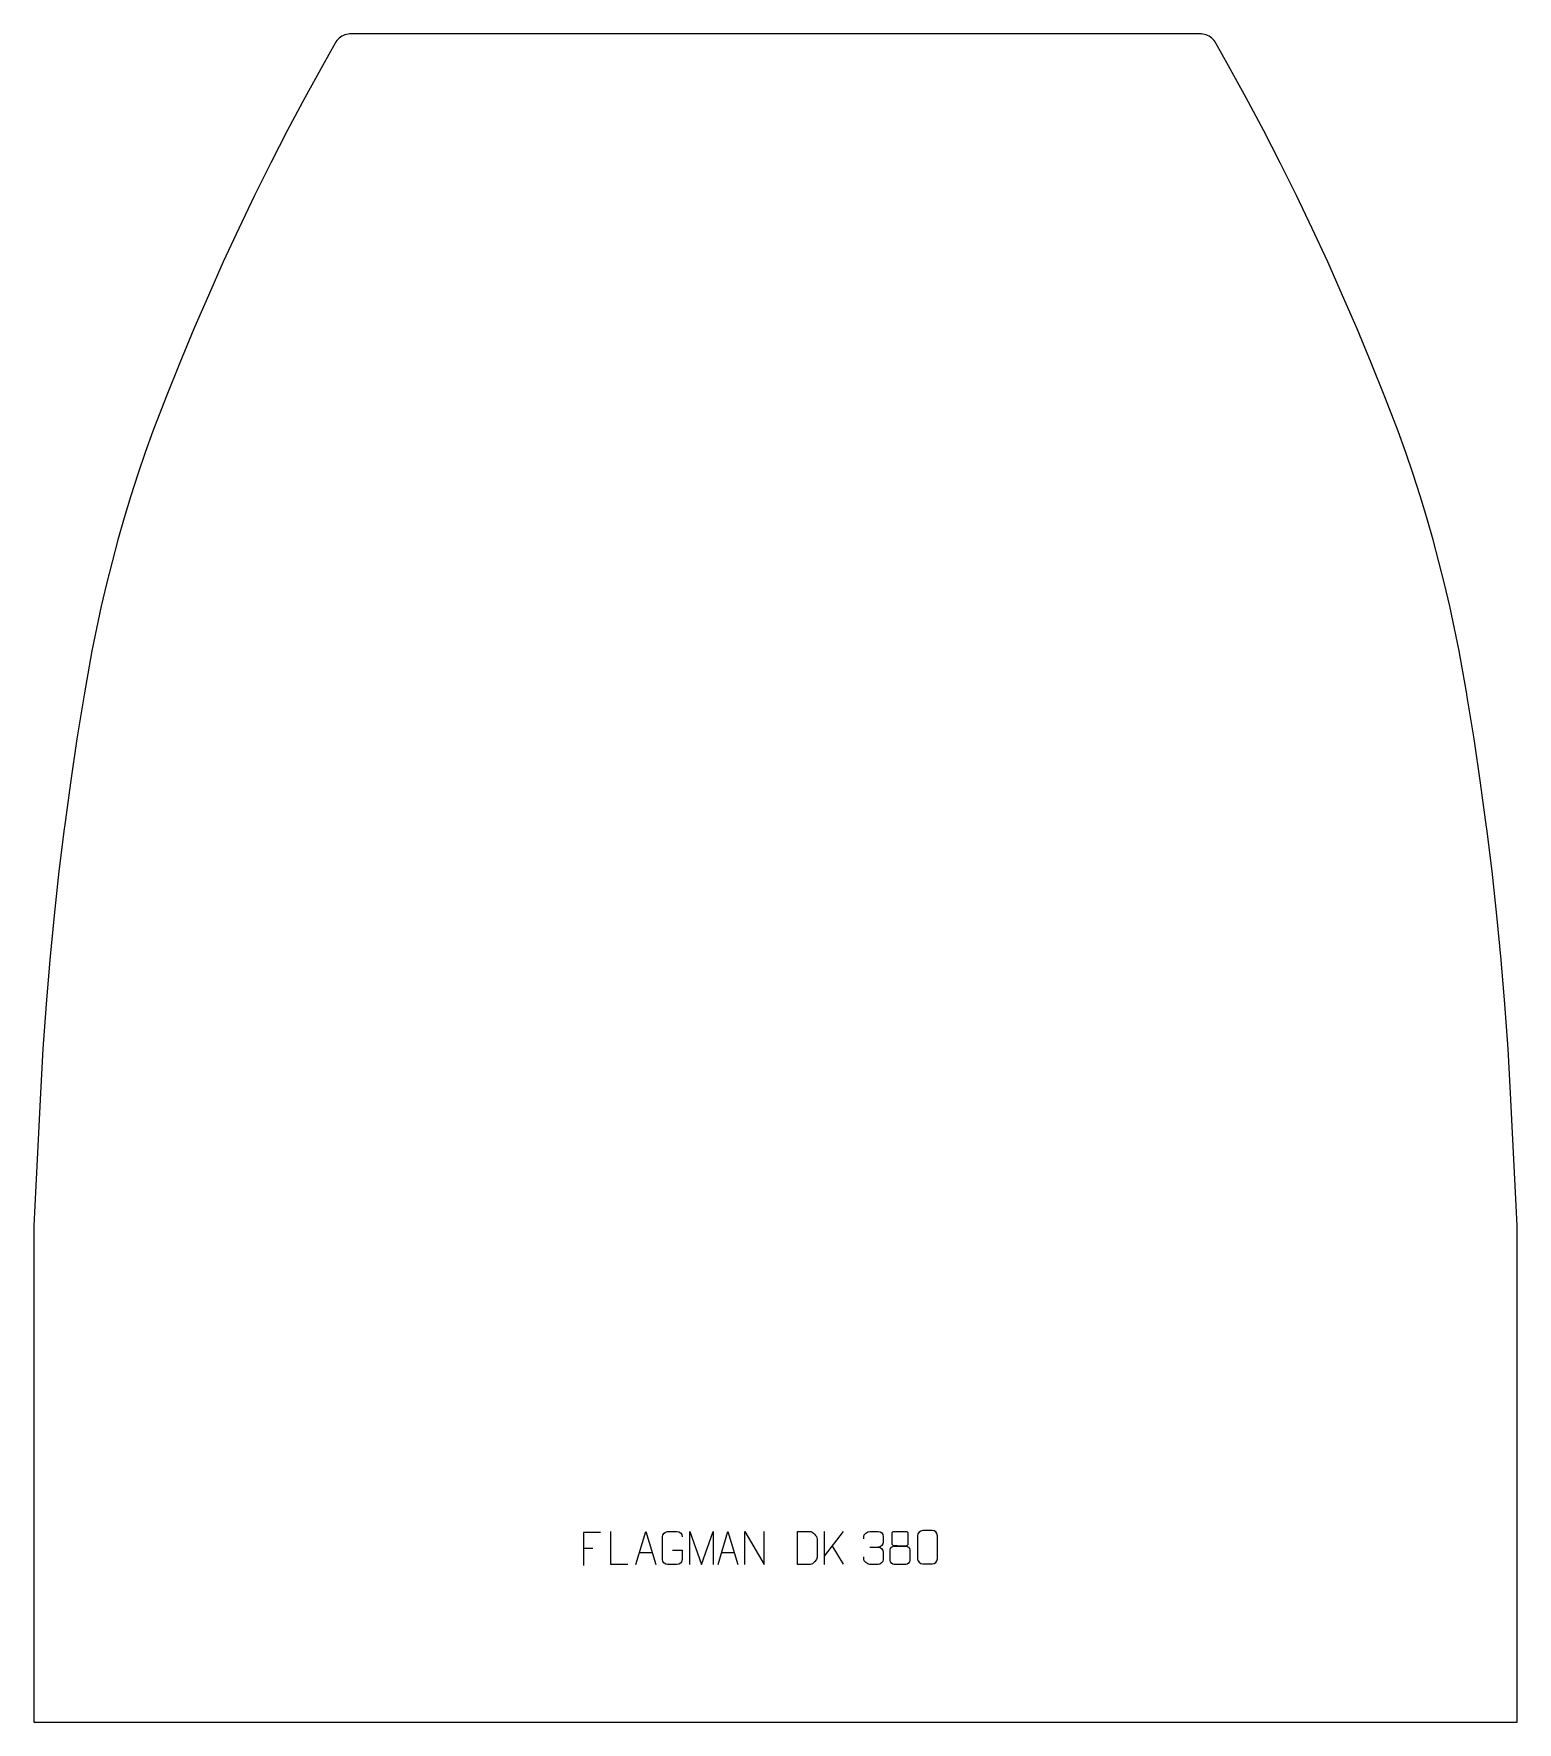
# Model space of a CAD drawing. Header units: millimetres. Extents: x -555 to 565, y 510 to 1785.
import ezdxf

# ---------------------------------------------------------------- set-up
doc = ezdxf.new("R2010")
doc.units = ezdxf.units.MM
doc.header["$MEASUREMENT"] = 0
doc.layers.add('layer 1', color=7, linetype='Continuous')

msp = doc.modelspace()

# ---------------------------------------------------------------- linework, layer by layer
at = {"layer": 'layer 1', "color": 242, "lineweight": 9}
msp.add_open_spline([(-315.7438, 1784.5911), (-315.7438, 1784.5911), (324.8083, 1784.5911), (324.8083, 1784.5911), (324.8083, 1784.5911), (324.8083, 1784.5911), (326.043, 1784.5367), (326.043, 1784.5367), (326.043, 1784.5367), (326.043, 1784.5367), (327.267, 1784.3738), (327.267, 1784.3738), (327.267, 1784.3738), (327.267, 1784.3738), (328.4724, 1784.1047), (328.4724, 1784.1047), (328.4724, 1784.1047), (328.4724, 1784.1047), (329.6508, 1783.7297), (329.6508, 1783.7297), (329.6508, 1783.7297), (329.6508, 1783.7297), (330.7898, 1783.2536), (330.7898, 1783.2536), (330.7898, 1783.2536), (330.7898, 1783.2536), (331.8817, 1782.6788), (331.8817, 1782.6788), (331.8817, 1782.6788), (331.8817, 1782.6788), (332.9212, 1782.0087), (332.9212, 1782.0087), (332.9212, 1782.0087), (332.9212, 1782.0087), (333.8958, 1781.2529), (333.8958, 1781.2529), (333.8958, 1781.2529), (333.8958, 1781.2529), (334.8013, 1780.4118), (334.8013, 1780.4118), (334.8013, 1780.4118), (334.8013, 1780.4118), (335.6289, 1779.4949), (335.6289, 1779.4949), (335.6289, 1779.4949), (335.6289, 1779.4949), (336.3728, 1778.5096), (336.3728, 1778.5096), (336.3728, 1778.5096), (336.3728, 1778.5096), (337.0274, 1777.462), (337.0274, 1777.462), (337.0274, 1777.462), (337.0274, 1777.462), (346.6118, 1760.499), (346.6118, 1760.499), (346.6118, 1760.499), (346.6118, 1760.499), (359.9021, 1736.2276), (359.9021, 1736.2276), (359.9021, 1736.2276), (359.9021, 1736.2276), (372.867, 1711.7814), (372.867, 1711.7814), (372.867, 1711.7814), (372.867, 1711.7814), (385.5028, 1687.1621), (385.5028, 1687.1621), (385.5028, 1687.1621), (385.5028, 1687.1621), (397.8083, 1662.3783), (397.8083, 1662.3783), (397.8083, 1662.3783), (397.8083, 1662.3783), (409.7832, 1637.4299), (409.7832, 1637.4299), (409.7832, 1637.4299), (409.7832, 1637.4299), (421.4222, 1612.3262), (421.4222, 1612.3262), (421.4222, 1612.3262), (421.4222, 1612.3262), (432.7257, 1587.0678), (432.7257, 1587.0678), (432.7257, 1587.0678), (432.7257, 1587.0678), (443.6899, 1561.6603), (443.6899, 1561.6603), (443.6899, 1561.6603), (443.6899, 1561.6603), (454.3134, 1536.1082), (454.3134, 1536.1082), (454.3134, 1536.1082), (454.3134, 1536.1082), (464.5962, 1510.4177), (464.5962, 1510.4177), (464.5962, 1510.4177), (464.5962, 1510.4177), (474.5329, 1484.5911), (474.5329, 1484.5911), (474.5329, 1484.5911), (474.5329, 1484.5911), (480.3466, 1468.351), (480.3466, 1468.351), (480.3466, 1468.351), (480.3466, 1468.351), (485.8974, 1452.0171), (485.8974, 1452.0171), (485.8974, 1452.0171), (485.8974, 1452.0171), (491.1835, 1435.5972), (491.1835, 1435.5972), (491.1835, 1435.5972), (491.1835, 1435.5972), (496.2071, 1419.0937), (496.2071, 1419.0937), (496.2071, 1419.0937), (496.2071, 1419.0937), (500.9611, 1402.5109), (500.9611, 1402.5109), (500.9611, 1402.5109), (500.9611, 1402.5109), (505.4489, 1385.8535), (505.4489, 1385.8535), (505.4489, 1385.8535), (505.4489, 1385.8535), (509.669, 1369.1265), (509.669, 1369.1265), (509.669, 1369.1265), (509.669, 1369.1265), (513.6156, 1352.3332), (513.6156, 1352.3332), (513.6156, 1352.3332), (513.6156, 1352.3332), (517.2931, 1335.4788), (517.2931, 1335.4788), (517.2931, 1335.4788), (517.2931, 1335.4788), (520.699, 1318.5688), (520.699, 1318.5688), (520.699, 1318.5688), (520.699, 1318.5688), (521.7352, 1312.9553), (521.7352, 1312.9553), (521.7352, 1312.9553), (521.7352, 1312.9553), (526.4315, 1286.1288), (526.4315, 1286.1288), (526.4315, 1286.1288), (526.4315, 1286.1288), (526.557, 1285.4113), (526.557, 1285.4113), (526.557, 1285.4113), (526.557, 1285.4113), (531.9333, 1252.2014), (531.9333, 1252.2014), (531.9333, 1252.2014), (531.9333, 1252.2014), (536.882, 1218.9238), (536.882, 1218.9238), (536.882, 1218.9238), (536.882, 1218.9238), (541.4053, 1185.5866), (541.4053, 1185.5866), (541.4053, 1185.5866), (541.4053, 1185.5866), (541.5327, 1184.5917), (541.5327, 1184.5917), (541.5327, 1184.5917), (541.5327, 1184.5917), (541.5615, 1184.3048), (541.5615, 1184.3048), (541.5615, 1184.3048), (541.5615, 1184.3048), (545.5, 1152.1922), (545.5, 1152.1922), (545.5, 1152.1922), (545.5, 1152.1922), (549.1655, 1118.7497), (549.1655, 1118.7497), (549.1655, 1118.7497), (549.1655, 1118.7497), (552.4018, 1085.2635), (552.4018, 1085.2635), (552.4018, 1085.2635), (552.4018, 1085.2635), (555.2094, 1051.7364), (555.2094, 1051.7364), (555.2094, 1051.7364), (555.2094, 1051.7364), (557.5864, 1018.1791), (557.5864, 1018.1791), (557.5864, 1018.1791), (557.5864, 1018.1791), (559.5328, 984.591), (559.5328, 984.591), (559.5328, 984.591), (559.5328, 984.591), (564.5329, 884.5919), (564.5329, 884.5919), (564.5329, 884.5919), (564.5329, 884.5919), (564.5329, 509.5917), (564.5329, 509.5917), (564.5329, 509.5917), (564.5329, 509.5917), (-555.4659, 509.5917), (-555.4659, 509.5917), (-555.4659, 509.5917), (-555.4659, 509.5917), (-555.4659, 884.5919), (-555.4659, 884.5919), (-555.4659, 884.5919), (-555.4659, 884.5919), (-550.4663, 984.591), (-550.4663, 984.591), (-550.4663, 984.591), (-550.4663, 984.591), (-548.5199, 1018.1791), (-548.5199, 1018.1791), (-548.5199, 1018.1791), (-548.5199, 1018.1791), (-546.1429, 1051.7364), (-546.1429, 1051.7364), (-546.1429, 1051.7364), (-546.1429, 1051.7364), (-543.3353, 1085.2635), (-543.3353, 1085.2635), (-543.3353, 1085.2635), (-543.3353, 1085.2635), (-540.099, 1118.7497), (-540.099, 1118.7497), (-540.099, 1118.7497), (-540.099, 1118.7497), (-536.4335, 1152.1922), (-536.4335, 1152.1922), (-536.4335, 1152.1922), (-536.4335, 1152.1922), (-532.4951, 1184.3048), (-532.4951, 1184.3048), (-532.4951, 1184.3048), (-532.4951, 1184.3048), (-532.4663, 1184.5917), (-532.4663, 1184.5917), (-532.4663, 1184.5917), (-532.4663, 1184.5917), (-532.3389, 1185.5866), (-532.3389, 1185.5866), (-532.3389, 1185.5866), (-532.3389, 1185.5866), (-527.8156, 1218.9238), (-527.8156, 1218.9238), (-527.8156, 1218.9238), (-527.8156, 1218.9238), (-522.8664, 1252.2014), (-522.8664, 1252.2014), (-522.8664, 1252.2014), (-522.8664, 1252.2014), (-517.4905, 1285.4113), (-517.4905, 1285.4113), (-517.4905, 1285.4113), (-517.4905, 1285.4113), (-512.6687, 1312.9553), (-512.6687, 1312.9553), (-512.6687, 1312.9553), (-512.6687, 1312.9553), (-511.6326, 1318.5688), (-511.6326, 1318.5688), (-511.6326, 1318.5688), (-511.6326, 1318.5688), (-508.2266, 1335.4788), (-508.2266, 1335.4788), (-508.2266, 1335.4788), (-508.2266, 1335.4788), (-504.5491, 1352.3332), (-504.5491, 1352.3332), (-504.5491, 1352.3332), (-504.5491, 1352.3332), (-500.6025, 1369.1265), (-500.6025, 1369.1265), (-500.6025, 1369.1265), (-500.6025, 1369.1265), (-496.3839, 1385.8535), (-496.3839, 1385.8535), (-496.3839, 1385.8535), (-496.3839, 1385.8535), (-491.8961, 1402.5109), (-491.8961, 1402.5109), (-491.8961, 1402.5109), (-491.8961, 1402.5109), (-487.1407, 1419.0937), (-487.1407, 1419.0937), (-487.1407, 1419.0937), (-487.1407, 1419.0937), (-482.119, 1435.5972), (-482.119, 1435.5972), (-482.119, 1435.5972), (-482.119, 1435.5972), (-476.831, 1452.0171), (-476.831, 1452.0171), (-476.831, 1452.0171), (-476.831, 1452.0171), (-471.2802, 1468.351), (-471.2802, 1468.351), (-471.2802, 1468.351), (-471.2802, 1468.351), (-465.4665, 1484.5911), (-465.4665, 1484.5911), (-465.4665, 1484.5911), (-465.4665, 1484.5911), (-455.5297, 1510.4177), (-455.5297, 1510.4177), (-455.5297, 1510.4177), (-455.5297, 1510.4177), (-445.247, 1536.1082), (-445.247, 1536.1082), (-445.247, 1536.1082), (-445.247, 1536.1082), (-434.6235, 1561.6603), (-434.6235, 1561.6603), (-434.6235, 1561.6603), (-434.6235, 1561.6603), (-423.6588, 1587.0678), (-423.6588, 1587.0678), (-423.6588, 1587.0678), (-423.6588, 1587.0678), (-412.3558, 1612.3262), (-412.3558, 1612.3262), (-412.3558, 1612.3262), (-412.3558, 1612.3262), (-400.7168, 1637.4299), (-400.7168, 1637.4299), (-400.7168, 1637.4299), (-400.7168, 1637.4299), (-388.7419, 1662.3783), (-388.7419, 1662.3783), (-388.7419, 1662.3783), (-388.7419, 1662.3783), (-376.4363, 1687.1621), (-376.4363, 1687.1621), (-376.4363, 1687.1621), (-376.4363, 1687.1621), (-363.8006, 1711.7814), (-363.8006, 1711.7814), (-363.8006, 1711.7814), (-363.8006, 1711.7814), (-350.8357, 1736.2276), (-350.8357, 1736.2276), (-350.8357, 1736.2276), (-350.8357, 1736.2276), (-337.5454, 1760.499), (-337.5454, 1760.499), (-337.5454, 1760.499), (-337.5454, 1760.499), (-327.9609, 1777.462), (-327.9609, 1777.462), (-327.9609, 1777.462), (-327.9609, 1777.462), (-327.3064, 1778.5096), (-327.3064, 1778.5096), (-327.3064, 1778.5096), (-327.3064, 1778.5096), (-326.5624, 1779.4949), (-326.5624, 1779.4949), (-326.5624, 1779.4949), (-326.5624, 1779.4949), (-325.7348, 1780.4118), (-325.7348, 1780.4118), (-325.7348, 1780.4118), (-325.7348, 1780.4118), (-324.8313, 1781.2529), (-324.8313, 1781.2529), (-324.8313, 1781.2529), (-324.8313, 1781.2529), (-323.8548, 1782.0087), (-323.8548, 1782.0087), (-323.8548, 1782.0087), (-323.8548, 1782.0087), (-322.8172, 1782.6788), (-322.8172, 1782.6788), (-322.8172, 1782.6788), (-322.8172, 1782.6788), (-321.7233, 1783.2536), (-321.7233, 1783.2536), (-321.7233, 1783.2536), (-321.7233, 1783.2536), (-320.5843, 1783.7297), (-320.5843, 1783.7297), (-320.5843, 1783.7297), (-320.5843, 1783.7297), (-319.4074, 1784.1047), (-319.4074, 1784.1047), (-319.4074, 1784.1047), (-319.4074, 1784.1047), (-318.2006, 1784.3738), (-318.2006, 1784.3738), (-318.2006, 1784.3738), (-318.2006, 1784.3738), (-316.9765, 1784.5367), (-316.9765, 1784.5367), (-316.9765, 1784.5367), (-316.9765, 1784.5367), (-315.7438, 1784.5911), (-315.7438, 1784.5911)], degree=3, knots=[0, 0, 0, 0, 0.009803922, 0.009803922, 0.009803922, 0.009803922, 0.019607843, 0.019607843, 0.019607843, 0.019607843, 0.029411765, 0.029411765, 0.029411765, 0.029411765, 0.039215686, 0.039215686, 0.039215686, 0.039215686, 0.049019608, 0.049019608, 0.049019608, 0.049019608, 0.058823529, 0.058823529, 0.058823529, 0.058823529, 0.068627451, 0.068627451, 0.068627451, 0.068627451, 0.078431373, 0.078431373, 0.078431373, 0.078431373, 0.088235294, 0.088235294, 0.088235294, 0.088235294, 0.098039216, 0.098039216, 0.098039216, 0.098039216, 0.107843137, 0.107843137, 0.107843137, 0.107843137, 0.117647059, 0.117647059, 0.117647059, 0.117647059, 0.12745098, 0.12745098, 0.12745098, 0.12745098, 0.137254902, 0.137254902, 0.137254902, 0.137254902, 0.147058824, 0.147058824, 0.147058824, 0.147058824, 0.156862745, 0.156862745, 0.156862745, 0.156862745, 0.166666667, 0.166666667, 0.166666667, 0.166666667, 0.176470588, 0.176470588, 0.176470588, 0.176470588, 0.18627451, 0.18627451, 0.18627451, 0.18627451, 0.196078431, 0.196078431, 0.196078431, 0.196078431, 0.205882353, 0.205882353, 0.205882353, 0.205882353, 0.215686275, 0.215686275, 0.215686275, 0.215686275, 0.225490196, 0.225490196, 0.225490196, 0.225490196, 0.235294118, 0.235294118, 0.235294118, 0.235294118, 0.245098039, 0.245098039, 0.245098039, 0.245098039, 0.254901961, 0.254901961, 0.254901961, 0.254901961, 0.264705882, 0.264705882, 0.264705882, 0.264705882, 0.274509804, 0.274509804, 0.274509804, 0.274509804, 0.284313725, 0.284313725, 0.284313725, 0.284313725, 0.294117647, 0.294117647, 0.294117647, 0.294117647, 0.303921569, 0.303921569, 0.303921569, 0.303921569, 0.31372549, 0.31372549, 0.31372549, 0.31372549, 0.323529412, 0.323529412, 0.323529412, 0.323529412, 0.333333333, 0.333333333, 0.333333333, 0.333333333, 0.343137255, 0.343137255, 0.343137255, 0.343137255, 0.352941176, 0.352941176, 0.352941176, 0.352941176, 0.362745098, 0.362745098, 0.362745098, 0.362745098, 0.37254902, 0.37254902, 0.37254902, 0.37254902, 0.382352941, 0.382352941, 0.382352941, 0.382352941, 0.392156863, 0.392156863, 0.392156863, 0.392156863, 0.401960784, 0.401960784, 0.401960784, 0.401960784, 0.411764706, 0.411764706, 0.411764706, 0.411764706, 0.421568627, 0.421568627, 0.421568627, 0.421568627, 0.431372549, 0.431372549, 0.431372549, 0.431372549, 0.441176471, 0.441176471, 0.441176471, 0.441176471, 0.450980392, 0.450980392, 0.450980392, 0.450980392, 0.460784314, 0.460784314, 0.460784314, 0.460784314, 0.470588235, 0.470588235, 0.470588235, 0.470588235, 0.480392157, 0.480392157, 0.480392157, 0.480392157, 0.490196078, 0.490196078, 0.490196078, 0.490196078, 0.5, 0.5, 0.5, 0.5, 0.509803922, 0.509803922, 0.509803922, 0.509803922, 0.519607843, 0.519607843, 0.519607843, 0.519607843, 0.529411765, 0.529411765, 0.529411765, 0.529411765, 0.539215686, 0.539215686, 0.539215686, 0.539215686, 0.549019608, 0.549019608, 0.549019608, 0.549019608, 0.558823529, 0.558823529, 0.558823529, 0.558823529, 0.568627451, 0.568627451, 0.568627451, 0.568627451, 0.578431373, 0.578431373, 0.578431373, 0.578431373, 0.588235294, 0.588235294, 0.588235294, 0.588235294, 0.598039216, 0.598039216, 0.598039216, 0.598039216, 0.607843137, 0.607843137, 0.607843137, 0.607843137, 0.617647059, 0.617647059, 0.617647059, 0.617647059, 0.62745098, 0.62745098, 0.62745098, 0.62745098, 0.637254902, 0.637254902, 0.637254902, 0.637254902, 0.647058824, 0.647058824, 0.647058824, 0.647058824, 0.656862745, 0.656862745, 0.656862745, 0.656862745, 0.666666667, 0.666666667, 0.666666667, 0.666666667, 0.676470588, 0.676470588, 0.676470588, 0.676470588, 0.68627451, 0.68627451, 0.68627451, 0.68627451, 0.696078431, 0.696078431, 0.696078431, 0.696078431, 0.705882353, 0.705882353, 0.705882353, 0.705882353, 0.715686275, 0.715686275, 0.715686275, 0.715686275, 0.725490196, 0.725490196, 0.725490196, 0.725490196, 0.735294118, 0.735294118, 0.735294118, 0.735294118, 0.745098039, 0.745098039, 0.745098039, 0.745098039, 0.754901961, 0.754901961, 0.754901961, 0.754901961, 0.764705882, 0.764705882, 0.764705882, 0.764705882, 0.774509804, 0.774509804, 0.774509804, 0.774509804, 0.784313725, 0.784313725, 0.784313725, 0.784313725, 0.794117647, 0.794117647, 0.794117647, 0.794117647, 0.803921569, 0.803921569, 0.803921569, 0.803921569, 0.81372549, 0.81372549, 0.81372549, 0.81372549, 0.823529412, 0.823529412, 0.823529412, 0.823529412, 0.833333333, 0.833333333, 0.833333333, 0.833333333, 0.843137255, 0.843137255, 0.843137255, 0.843137255, 0.852941176, 0.852941176, 0.852941176, 0.852941176, 0.862745098, 0.862745098, 0.862745098, 0.862745098, 0.87254902, 0.87254902, 0.87254902, 0.87254902, 0.882352941, 0.882352941, 0.882352941, 0.882352941, 0.892156863, 0.892156863, 0.892156863, 0.892156863, 0.901960784, 0.901960784, 0.901960784, 0.901960784, 0.911764706, 0.911764706, 0.911764706, 0.911764706, 0.921568627, 0.921568627, 0.921568627, 0.921568627, 0.931372549, 0.931372549, 0.931372549, 0.931372549, 0.941176471, 0.941176471, 0.941176471, 0.941176471, 0.950980392, 0.950980392, 0.950980392, 0.950980392, 0.960784314, 0.960784314, 0.960784314, 0.960784314, 0.970588235, 0.970588235, 0.970588235, 0.970588235, 0.980392157, 0.980392157, 0.980392157, 0.980392157, 1, 1, 1, 1], dxfattribs=at)
at = {"layer": 'layer 1', "color": 250, "lineweight": 9}
for points, knots in [([(-127.6634, 652.9355), (-127.6634, 652.9355), (-140.5374, 652.9355), (-140.5374, 652.9355), (-140.5374, 652.9355), (-140.5374, 652.9355), (-140.5374, 627.9819), (-140.5374, 627.9819)], [0, 0, 0, 0, 0.333333333, 0.333333333, 0.333333333, 0.333333333, 1, 1, 1, 1]), ([(-106.8947, 628.579), (-106.8947, 628.579), (-119.8438, 628.579), (-119.8438, 628.579), (-119.8438, 628.579), (-119.8438, 628.579), (-119.8438, 653.5326), (-119.8438, 653.5326)], [0, 0, 0, 0, 0.333333333, 0.333333333, 0.333333333, 0.333333333, 1, 1, 1, 1]), ([(-100.8397, 628.5791), (-100.8397, 628.5791), (-93.4687, 653.5326), (-93.4687, 653.5326), (-93.4687, 653.5326), (-93.4687, 653.5326), (-85.8988, 628.5791), (-85.8988, 628.5791)], [0, 0, 0, 0, 0.333333333, 0.333333333, 0.333333333, 0.333333333, 1, 1, 1, 1]), ([(-73.1143, 639.5648), (-73.1143, 639.5648), (-65.9462, 639.5648), (-65.9462, 639.5648), (-65.9462, 639.5648), (-65.9462, 639.5648), (-65.9462, 632.3967), (-65.9462, 632.3967), (-65.9462, 632.3967), (-66.0859, 630.0733), (-67.7631, 628.5937), (-69.9109, 628.5829), (-69.9109, 628.5829), (-72.2427, 628.5833), (-74.5747, 628.5833), (-76.9062, 628.5829), (-76.9062, 628.5829), (-78.8311, 628.4775), (-80.8033, 630.362), (-80.7921, 632.3793), (-80.7921, 632.3793), (-80.7917, 638.1494), (-80.7917, 643.9191), (-80.7921, 649.6884), (-80.7921, 649.6884), (-80.7879, 651.8265), (-79.0411, 653.5457), (-76.8888, 653.5323), (-76.8888, 653.5323), (-74.5631, 653.5323), (-72.237, 653.5323), (-69.9109, 653.5323), (-69.9109, 653.5323), (-67.9642, 653.5677), (-65.9728, 652.0762), (-65.9462, 649.6385)], [0, 0, 0, 0, 0.1, 0.1, 0.1, 0.1, 0.2, 0.2, 0.2, 0.2, 0.3, 0.3, 0.3, 0.3, 0.4, 0.4, 0.4, 0.4, 0.5, 0.5, 0.5, 0.5, 0.6, 0.6, 0.6, 0.6, 0.7, 0.7, 0.7, 0.7, 0.8, 0.8, 0.8, 0.8, 1, 1, 1, 1]), ([(-60.2117, 628.5769), (-60.2117, 628.5769), (-60.2117, 653.5348), (-60.2117, 653.5348), (-60.2117, 653.5348), (-60.2117, 653.5348), (-51.2866, 628.5769), (-51.2866, 628.5769), (-51.2866, 628.5769), (-51.2866, 628.5769), (-42.5267, 653.5343), (-42.5267, 653.5343), (-42.5267, 653.5343), (-42.5267, 653.5343), (-42.5267, 628.5769), (-42.5267, 628.5769)], [0, 0, 0, 0, 0.2, 0.2, 0.2, 0.2, 0.4, 0.4, 0.4, 0.4, 0.6, 0.6, 0.6, 0.6, 1, 1, 1, 1]), ([(-38.8397, 628.5791), (-38.8397, 628.5791), (-31.4687, 653.5326), (-31.4687, 653.5326), (-31.4687, 653.5326), (-31.4687, 653.5326), (-23.8988, 628.5791), (-23.8988, 628.5791)], [0, 0, 0, 0, 0.333333333, 0.333333333, 0.333333333, 0.333333333, 1, 1, 1, 1]), ([(-18.6967, 628.5791), (-18.6967, 628.5791), (-18.6967, 653.5326), (-18.6967, 653.5326), (-18.6967, 653.5326), (-18.6967, 653.5326), (-4.0419, 628.5791), (-4.0419, 628.5791), (-4.0419, 628.5791), (-4.0419, 628.5791), (-4.0419, 653.5326), (-4.0419, 653.5326)], [0, 0, 0, 0, 0.25, 0.25, 0.25, 0.25, 0.5, 0.5, 0.5, 0.5, 1, 1, 1, 1]), ([(21.1125, 628.7717), (23.4443, 628.7721), (28.3945, 628.7481), (30.726, 628.7478), (30.726, 628.7478), (32.651, 628.6424), (35.9696, 632.184), (35.9584, 634.2013), (35.9584, 634.2013), (35.958, 639.9714), (35.958, 642.1411), (35.9584, 647.9104), (35.9584, 647.9104), (35.9541, 650.0485), (32.5796, 653.7086), (30.4272, 653.6951), (30.4272, 653.6951), (28.1015, 653.6951), (23.3772, 653.6951), (21.0511, 653.6951), (21.0511, 653.6951), (21.0515, 647.9482), (21.1128, 634.519), (21.1125, 628.7717)], [0, 0, 0, 0, 0.142857143, 0.142857143, 0.142857143, 0.142857143, 0.285714286, 0.285714286, 0.285714286, 0.285714286, 0.428571429, 0.428571429, 0.428571429, 0.428571429, 0.571428571, 0.571428571, 0.571428571, 0.571428571, 0.714285714, 0.714285714, 0.714285714, 0.714285714, 1, 1, 1, 1]), ([(71.1401, 648.0128), (71.1401, 648.0128), (71.1401, 649.87), (71.1401, 649.87), (71.1401, 649.87), (71.1258, 651.6119), (73.7903, 653.73), (75.8494, 653.7073), (75.8494, 653.7073), (77.9135, 653.7073), (79.9775, 653.7073), (82.0412, 653.7073), (82.0412, 653.7073), (84.2357, 653.7161), (85.834, 651.8693), (85.8784, 649.9572), (85.8784, 649.9572), (85.878, 648.5221), (85.878, 647.087), (85.8784, 645.6515), (85.8784, 645.6515), (85.8298, 643.998), (84.2272, 641.768), (82.0289, 641.778), (82.0289, 641.778), (84.2326, 641.7668), (85.8406, 639.9636), (85.8946, 637.9041), (85.8946, 637.9041), (85.8942, 636.1194), (85.8942, 634.3347), (85.8946, 632.5496), (85.8946, 632.5496), (85.9047, 630.4882), (83.8498, 628.7251), (82.0289, 628.7332), (82.0289, 628.7332), (79.9636, 628.7335), (77.8984, 628.7335), (75.8328, 628.7332), (75.8328, 628.7332), (73.6642, 628.7447), (71.1332, 631.1449), (71.1146, 632.6067), (71.1146, 632.6067), (71.1146, 632.6067), (71.1146, 634.5153), (71.1146, 634.5153)], [0, 0, 0, 0, 0.076923077, 0.076923077, 0.076923077, 0.076923077, 0.153846154, 0.153846154, 0.153846154, 0.153846154, 0.230769231, 0.230769231, 0.230769231, 0.230769231, 0.307692308, 0.307692308, 0.307692308, 0.307692308, 0.384615385, 0.384615385, 0.384615385, 0.384615385, 0.461538462, 0.461538462, 0.461538462, 0.461538462, 0.538461538, 0.538461538, 0.538461538, 0.538461538, 0.615384615, 0.615384615, 0.615384615, 0.615384615, 0.692307692, 0.692307692, 0.692307692, 0.692307692, 0.769230769, 0.769230769, 0.769230769, 0.769230769, 0.846153846, 0.846153846, 0.846153846, 0.846153846, 1, 1, 1, 1]), ([(92.5512, 652.2312), (92.5512, 650.0182), (92.5512, 646.3359), (92.5512, 644.1226), (92.5512, 644.1226), (92.5662, 643.6152), (93.3736, 642.6838), (94.0737, 642.685), (94.0737, 642.685), (97.0436, 642.6852), (100.0138, 642.6003), (102.9842, 642.6), (102.9842, 642.6), (103.7813, 642.6042), (104.502, 643.3945), (104.4994, 644.1152), (104.4994, 644.1152), (104.4991, 646.3312), (104.4991, 650.0159), (104.4994, 652.2312), (104.4994, 652.2312), (104.4809, 652.942), (103.8695, 653.7024), (103.0356, 653.695), (103.0356, 653.695), (100.0185, 653.6947), (97.0016, 653.6947), (93.985, 653.695), (93.985, 653.695), (93.3586, 653.7026), (92.5345, 652.9916), (92.5512, 652.2312)], [0, 0, 0, 0, 0.111111111, 0.111111111, 0.111111111, 0.111111111, 0.222222222, 0.222222222, 0.222222222, 0.222222222, 0.333333333, 0.333333333, 0.333333333, 0.333333333, 0.444444444, 0.444444444, 0.444444444, 0.444444444, 0.555555556, 0.555555556, 0.555555556, 0.555555556, 0.666666667, 0.666666667, 0.666666667, 0.666666667, 0.777777778, 0.777777778, 0.777777778, 0.777777778, 1, 1, 1, 1]), ([(115.6953, 654.2669), (118.0614, 654.2669), (120.4279, 654.2669), (122.7944, 654.2669), (122.7944, 654.2669), (124.7749, 654.3025), (126.8009, 652.8082), (126.828, 650.3661), (126.828, 650.3661), (126.8276, 644.6087), (126.8276, 638.8509), (126.828, 633.0927), (126.828, 633.0927), (126.6859, 630.7651), (124.9795, 629.2828), (122.7944, 629.272), (122.7944, 629.272), (120.422, 629.2724), (118.0496, 629.2724), (115.6776, 629.272), (115.6776, 629.272), (113.7191, 629.1664), (111.7127, 631.0543), (111.7241, 633.0753), (111.7241, 633.0753), (111.7245, 638.8559), (111.7245, 644.6362), (111.7241, 650.416), (111.7241, 650.416), (111.7284, 652.558), (113.5055, 654.2805), (115.6953, 654.2669)], [0, 0, 0, 0, 0.111111111, 0.111111111, 0.111111111, 0.111111111, 0.222222222, 0.222222222, 0.222222222, 0.222222222, 0.333333333, 0.333333333, 0.333333333, 0.333333333, 0.444444444, 0.444444444, 0.444444444, 0.444444444, 0.555555556, 0.555555556, 0.555555556, 0.555555556, 0.666666667, 0.666666667, 0.666666667, 0.666666667, 0.777777778, 0.777777778, 0.777777778, 0.777777778, 1, 1, 1, 1]), ([(91.0924, 639.713), (91.0924, 636.5422), (91.0924, 634.8401), (91.0924, 631.6687), (91.0924, 631.6687), (91.0839, 630.4468), (92.7818, 628.7541), (94.0344, 628.7456), (94.0344, 628.7456), (97.0175, 628.7459), (100.0008, 628.7459), (102.9842, 628.7456), (102.9842, 628.7456), (104.3075, 628.7573), (105.9279, 630.3789), (105.9168, 631.6781), (105.9168, 631.6781), (105.9165, 634.8463), (105.9165, 636.5451), (105.9168, 639.713), (105.9168, 639.713), (105.8471, 641.0934), (104.2693, 642.672), (102.9639, 642.6659), (102.9639, 642.6659), (99.9873, 642.6656), (97.0107, 642.6656), (94.0344, 642.6659), (94.0344, 642.6659), (92.9549, 642.6723), (91.1086, 641.0934), (91.0924, 639.713)], [0, 0, 0, 0, 0.111111111, 0.111111111, 0.111111111, 0.111111111, 0.222222222, 0.222222222, 0.222222222, 0.222222222, 0.333333333, 0.333333333, 0.333333333, 0.333333333, 0.444444444, 0.444444444, 0.444444444, 0.444444444, 0.555555556, 0.555555556, 0.555555556, 0.555555556, 0.666666667, 0.666666667, 0.666666667, 0.666666667, 0.777777778, 0.777777778, 0.777777778, 0.777777778, 1, 1, 1, 1])]:
    msp.add_open_spline(points, degree=3, knots=knots, dxfattribs=at)
for points in [[(41.154, 653.6971), (41.154, 653.6971), (41.154, 628.7435), (41.154, 628.7435)], [(55.5302, 653.6971), (55.5302, 653.6971), (41.154, 635.0574), (41.154, 635.0574)], [(-140.5374, 641.0558), (-140.5374, 641.0558), (-133.3693, 641.0558), (-133.3693, 641.0558)], [(-98.1171, 637.8285), (-98.1171, 637.8285), (-88.6214, 637.8285), (-88.6214, 637.8285)], [(-36.1171, 637.8285), (-36.1171, 637.8285), (-26.6214, 637.8285), (-26.6214, 637.8285)], [(55.8555, 628.8393), (55.8555, 628.8393), (47.385, 643.1529), (47.385, 643.1529)], [(75.8498, 641.7676), (75.8498, 641.7676), (82.0462, 641.7676), (82.0462, 641.7676)]]:
    msp.add_open_spline(points, degree=3, dxfattribs=at)

doc.saveas('drawing.dxf')
